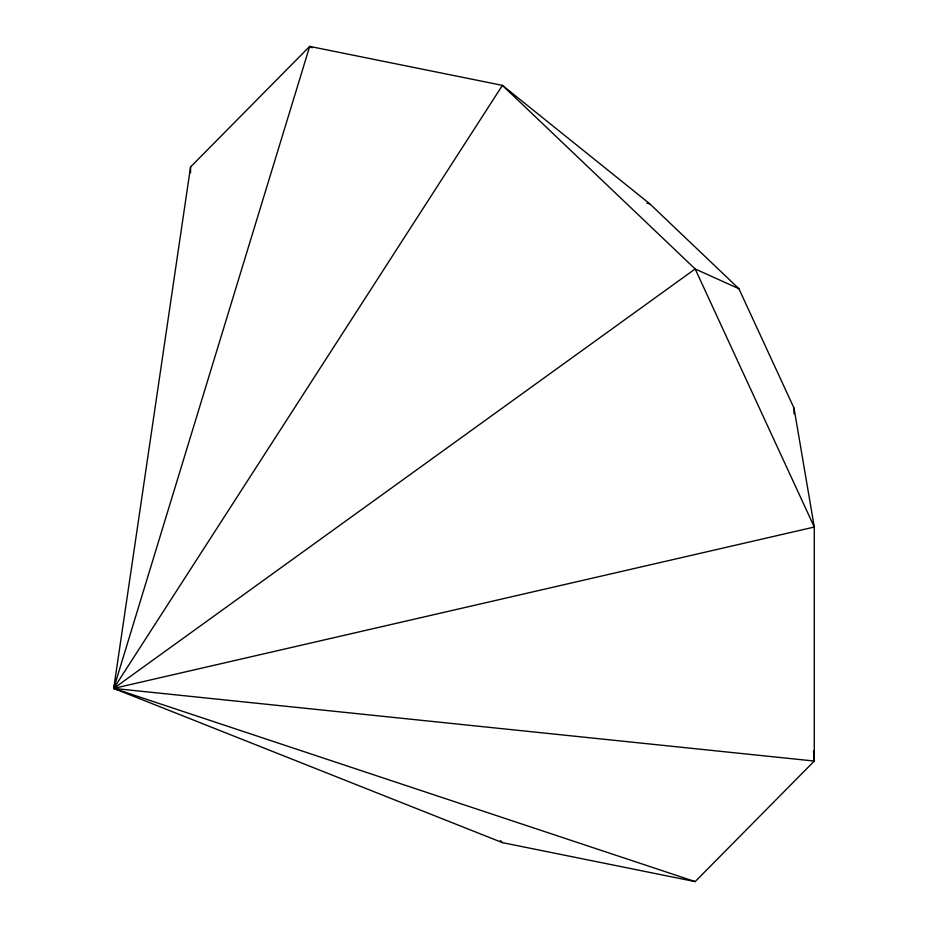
<?xml version="1.0" encoding="UTF-8"?>
<svg xmlns="http://www.w3.org/2000/svg" width="928" height="928" viewBox="0 0 928 928"><rect width="100%" height="100%" fill="white"/><g stroke="black" fill="none" stroke-linecap="round" stroke-linejoin="round"><path stroke-width="1.39" d="M695.165 881.6L113.715 688.414L190.565 166.947L309.685 46.4L502.419 85.364L649.716 203.766L738.897 288.712L794.02 408.123L814.285 527.046L814.285 761.053L695.165 881.6L502.419 842.636L113.715 688.414L114.469 685.63M813.45 750.984L814.285 761.053L113.715 688.414L309.685 46.4L312.214 47.804M113.715 688.414L695.165 268.958L814.285 527.046L113.715 688.414L502.419 85.364L695.165 268.958L738.897 288.712M646.886 203.197L649.716 203.766M500.331 840.64L502.419 842.636M794.02 408.123L794.02 413.9M190.565 166.947L190.565 172.724"/></g></svg>
